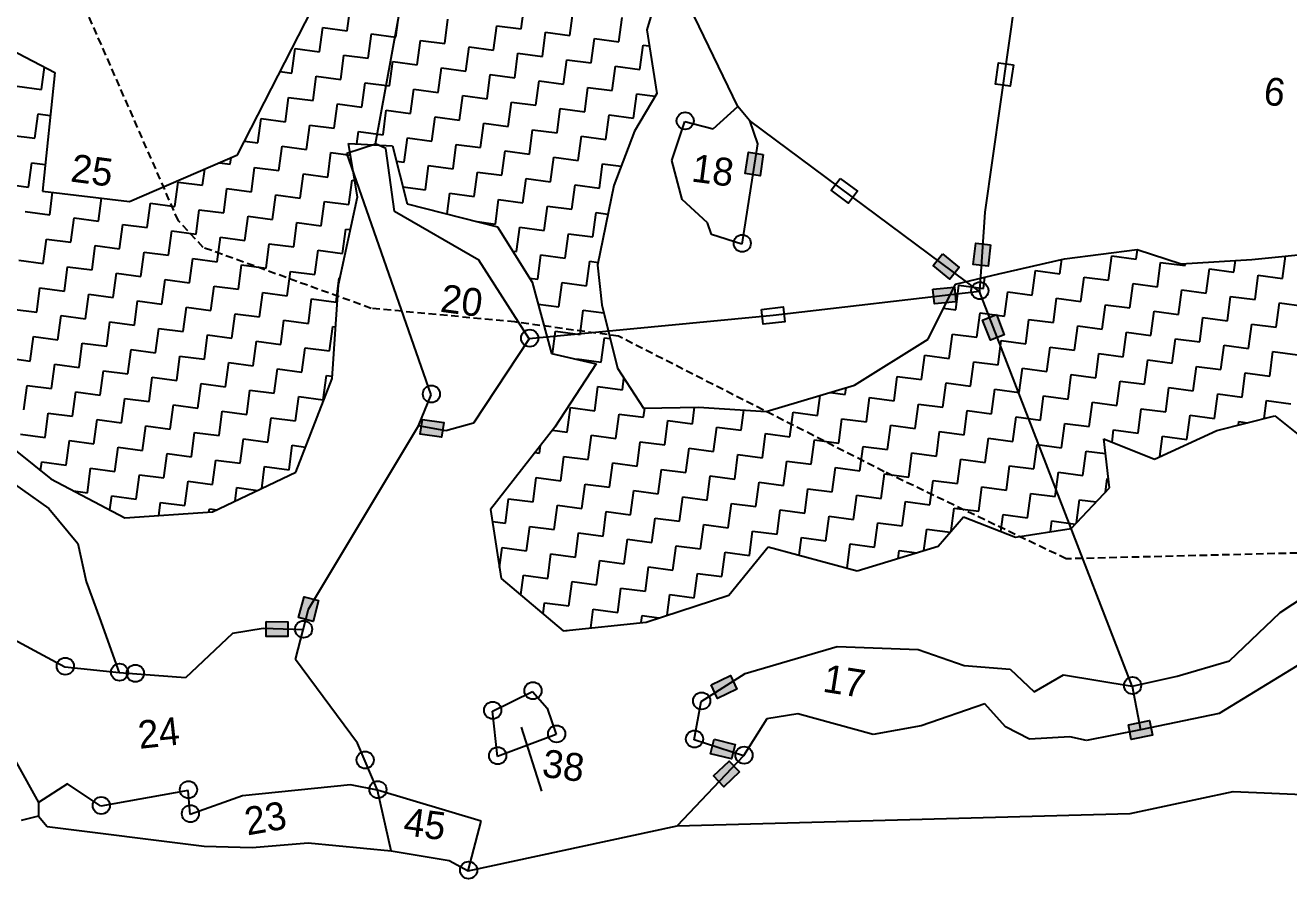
# Model space of a CAD drawing. Header units: metres. Extents: x 291537 to 296393, y 1982960 to 1986703.
# Drawn here: x 294624 to 295462, y 1983872 to 1984439 of the extents above; entities that cross this region are included whole.
import ezdxf

# ---------------------------------------------------------------- set-up
doc = ezdxf.new("R2010")
doc.units = ezdxf.units.M
doc.linetypes.add('DASHED', pattern=[0.75, 0.5, -0.25])
for name, color, linetype in [('LINE_FOOTPATH', 1, 'DASHED'), ('POLY_HATCH', 12, 'Continuous'), ('POLY_PARCEL', 6, 'Continuous'), ('POLY_WATER', 4, 'Continuous'), ('SYM_STONE', 1, 'Continuous'), ('TEXT_PARCEL', 7, 'Continuous')]:
    doc.layers.add(name, color=color, linetype=linetype)
doc.styles.get("Standard").update_dxf_attribs({"font": 'simplex.shx'})
doc.styles.add('TEXT_MAP', font='')
doc.styles.get('TEXT_MAP').set_extended_font_data('Kruti Dev 050')
doc.dimstyles.get("Standard").update_dxf_attribs({"dimtxt": 0.18, "dimasz": 0.18, "dimexe": 0.18, "dimexo": 0.0625, "dimgap": 0.09, "dimtad": 0, "dimtih": 1, "dimtoh": 1, "dimdec": 4, "dimzin": 0, "dimdsep": 46, "dimtxsty": 'Standard', "dimcen": 0.09, "dimadec": 0, "dimazin": 0, "dimtfac": 1, "dimtdec": 4, "dimtofl": 0, "dimtmove": 0, "dimatfit": 3, "dimfxl": 1, "dimtolj": 1, "dimtzin": 0, "dimarcsym": 0})

msp = doc.modelspace()

# ---------------------------------------------------------------- hatches: boundary and pattern name
for points in [[(295101.34, 1984340.11), (295111.14, 1984338.64), (295113.27, 1984352.8), (295103.47, 1984354.27)], [(295252.61, 1984279.81), (295262.45, 1984278.64), (295264.14, 1984292.86), (295254.3, 1984294.03)], [(295236.99, 1984270.04), (295243.28, 1984277.69), (295232.22, 1984286.78), (295225.93, 1984279.13)], [(295241.07, 1984254.94), (295240.15, 1984264.8), (295225.89, 1984263.47), (295226.81, 1984253.61)], [(295263.95, 1984229.55), (295273.18, 1984233.12), (295268.02, 1984246.48), (295258.78, 1984242.91)], [(294899.77, 1984165.04), (294901.24, 1984174.84), (294887.07, 1984176.95), (294885.61, 1984167.16)], [(294804.93, 1984045.3), (294814.51, 1984042.77), (294818.16, 1984056.62), (294808.59, 1984059.15)], [(294797.75, 1984032.72), (294797.77, 1984042.63), (294783.45, 1984042.66), (294783.43, 1984032.76)], [(295095.81, 1983997.84), (295091.56, 1984006.79), (295078.63, 1984000.63), (295082.88, 1983991.69)], [(295371.54, 1983967.23), (295369.64, 1983976.96), (295355.58, 1983974.21), (295357.48, 1983964.49)], [(295092.14, 1983951.49), (295094.53, 1983961.1), (295080.63, 1983964.56), (295078.24, 1983954.94)], [(295080.26, 1983940.19), (295087.07, 1983933), (295097.47, 1983942.85), (295090.65, 1983950.04)]]:
    msp.add_hatch(color=256).paths.add_polyline_path(points)

# ---------------------------------------------------------------- linework, layer by layer
for points in [[(295279.24, 1984412.26), (295277.13, 1984398.09), (295267.33, 1984399.55), (295269.44, 1984413.72)], [(295113.27, 1984352.8), (295111.14, 1984338.64), (295101.34, 1984340.11), (295103.47, 1984354.27)], [(295164.18, 1984336.99), (295175.68, 1984328.47), (295169.78, 1984320.51), (295158.28, 1984329.04)], [(295264.14, 1984292.86), (295262.45, 1984278.64), (295252.61, 1984279.81), (295254.3, 1984294.03)], [(295232.22, 1984286.78), (295243.28, 1984277.69), (295236.99, 1984270.04), (295225.93, 1984279.13)], [(295225.89, 1984263.47), (295240.15, 1984264.8), (295241.07, 1984254.94), (295226.81, 1984253.61)], [(295112.13, 1984249.99), (295126.37, 1984251.59), (295127.47, 1984241.74), (295113.24, 1984240.15)], [(295268.02, 1984246.48), (295273.18, 1984233.12), (295263.95, 1984229.55), (295258.78, 1984242.91)], [(294887.07, 1984176.95), (294901.24, 1984174.84), (294899.77, 1984165.04), (294885.61, 1984167.16)], [(294818.16, 1984056.62), (294814.51, 1984042.77), (294804.93, 1984045.3), (294808.59, 1984059.15)], [(294783.45, 1984042.66), (294797.77, 1984042.63), (294797.75, 1984032.72), (294783.43, 1984032.76)], [(295078.63, 1984000.63), (295091.56, 1984006.79), (295095.81, 1983997.84), (295082.88, 1983991.69)], [(295355.58, 1983974.21), (295369.64, 1983976.96), (295371.54, 1983967.23), (295357.48, 1983964.49)], [(295080.63, 1983964.56), (295094.53, 1983961.1), (295092.14, 1983951.49), (295078.24, 1983954.94)], [(295097.47, 1983942.85), (295087.07, 1983933), (295080.26, 1983940.19), (295090.65, 1983950.04)]]:
    msp.add_lwpolyline(points, close=True)
at = {"layer": 'LINE_FOOTPATH', "ltscale": 10}
for p, q in [((294725.09, 1984308.86), (294647.27, 1984486.76)), ((294741.6, 1984291.08), (294725.09, 1984308.86)), ((294853.01, 1984250.66), (294741.6, 1984291.08)), ((294948.41, 1984241.61), (294853.01, 1984250.66)), ((295017.09, 1984232.2), (294948.41, 1984241.61)), ((295193.5, 1984142.23), (295017.09, 1984232.2)), ((295314.3, 1984084.33), (295193.5, 1984142.23)), ((295535.22, 1984089.87), (295314.3, 1984084.33))]:
    msp.add_line(p, q, dxfattribs=at)
at = {"layer": 'POLY_HATCH'}
for p, q in [((295048.74, 1984477.9), (295035.88, 1984435.62)), ((294764.33, 1984352.49), (294818.67, 1984458.54)), ((294578.29, 1984440.95), (294643.05, 1984407.3)), ((295035.88, 1984435.62), (295042.68, 1984393.31)), ((294643.05, 1984407.3), (294634.91, 1984328.57)), ((295042.68, 1984393.31), (295027.84, 1984368.37)), ((295027.84, 1984368.37), (295014.08, 1984332.19)), ((294843.9, 1984324.81), (294837.9, 1984360.19)), ((294837.9, 1984360.19), (294867.15, 1984358.46)), ((294867.15, 1984358.46), (294877.02, 1984320.01)), ((294692.57, 1984321.7), (294764.33, 1984352.49)), ((295014.08, 1984332.19), (295003.25, 1984279.39)), ((294634.91, 1984328.57), (294692.57, 1984321.7)), ((294831.45, 1984266.26), (294843.9, 1984324.81)), ((294877.02, 1984320.01), (294936.96, 1984304.82)), ((294936.96, 1984304.82), (294959.87, 1984268.05)), ((295313.16, 1984283.65), (295361.39, 1984289.65)), ((295361.39, 1984289.65), (295390.48, 1984280.25)), ((295437.42, 1984283.01), (295494.15, 1984288.74)), ((295269.54, 1984273.62), (295313.16, 1984283.65)), ((295390.48, 1984280.25), (295437.42, 1984283.01)), ((295003.25, 1984279.39), (295006.16, 1984252.96)), ((295240.85, 1984266.74), (295269.54, 1984273.62)), ((294827.07, 1984204.07), (294831.45, 1984266.26)), ((294959.87, 1984268.05), (294972.83, 1984220.65)), ((295222.78, 1984230.28), (295240.85, 1984266.74)), ((295006.16, 1984252.96), (295016.42, 1984211.04)), ((295173.86, 1984199.6), (295222.78, 1984230.28)), ((294972.83, 1984220.65), (295002.26, 1984213.77)), ((295002.26, 1984213.77), (294974.9, 1984171.7)), ((295016.42, 1984211.04), (295033.84, 1984184.4)), ((294803.04, 1984141.92), (294827.07, 1984204.07)), ((295115.17, 1984182.18), (295173.86, 1984199.6)), ((295033.84, 1984184.4), (295070.25, 1984185.13)), ((295070.25, 1984185.13), (295115.17, 1984182.18)), ((294974.9, 1984171.7), (294932.22, 1984117.14)), ((295414.28, 1984169.5), (295452.76, 1984179.35)), ((295452.76, 1984179.35), (295501.81, 1984139.99)), ((294605.34, 1984165.52), (294640.5, 1984137.38)), ((295343.03, 1984131.53), (295339.21, 1984164.06)), ((295339.21, 1984164.06), (295372.9, 1984150.64)), ((295372.9, 1984150.64), (295414.28, 1984169.5)), ((294747.84, 1984115.49), (294803.04, 1984141.92)), ((294640.5, 1984137.38), (294689.65, 1984111.66)), ((295317.67, 1984104.57), (295343.03, 1984131.53)), ((294689.65, 1984111.66), (294747.84, 1984115.49)), ((294932.22, 1984117.14), (294939.4, 1984071.36)), ((295229.37, 1984092.77), (295246.06, 1984112.34)), ((295246.06, 1984112.34), (295280.59, 1984098.8)), ((295280.59, 1984098.8), (295317.67, 1984104.57)), ((295090.48, 1984060.34), (295116.51, 1984092.33)), ((295116.51, 1984092.33), (295175.51, 1984076.41)), ((295175.51, 1984076.41), (295229.37, 1984092.77)), ((294939.4, 1984071.36), (294980.51, 1984036.46)), ((295035.56, 1984042.41), (295090.48, 1984060.34)), ((294980.51, 1984036.46), (295035.56, 1984042.41))]:
    msp.add_line(p, q, dxfattribs=at)
at = {"layer": 'POLY_HATCH', "linetype": 'Continuous'}
for p, q in [((294837.11, 1984435.01), (294839.25, 1984451.2)), ((294952.6, 1984436.21), (294954.74, 1984452.4)), ((294984.99, 1984431.92), (294987.13, 1984448.12)), ((294869.49, 1984430.73), (294871.63, 1984446.92)), ((294901.88, 1984426.44), (294904.02, 1984442.63)), ((295017.37, 1984427.64), (295019.51, 1984443.83)), ((294818.77, 1984420.96), (294820.91, 1984437.15)), ((294820.91, 1984437.15), (294837.11, 1984435.01)), ((294851.16, 1984416.68), (294853.3, 1984432.87)), ((294853.3, 1984432.87), (294869.49, 1984430.73)), ((294934.26, 1984422.16), (294936.41, 1984438.35)), ((294936.41, 1984438.35), (294952.6, 1984436.21)), ((294966.65, 1984417.87), (294968.79, 1984434.06)), ((294968.79, 1984434.06), (294984.99, 1984431.92)), ((294800.43, 1984406.91), (294802.58, 1984423.1)), ((294802.58, 1984423.1), (294818.77, 1984420.96)), ((294883.54, 1984412.39), (294885.68, 1984428.58)), ((294885.68, 1984428.58), (294901.88, 1984426.44)), ((294915.93, 1984408.11), (294918.07, 1984424.3)), ((294918.07, 1984424.3), (294934.26, 1984422.16)), ((294999.04, 1984413.59), (295001.18, 1984429.78)), ((295001.18, 1984429.78), (295017.37, 1984427.64)), ((295031.42, 1984409.3), (295033.57, 1984425.49)), ((295033.57, 1984425.49), (295037.59, 1984424.96)), ((294832.82, 1984402.63), (294834.96, 1984418.82)), ((294834.96, 1984418.82), (294851.16, 1984416.68)), ((294865.21, 1984398.34), (294867.35, 1984414.53)), ((294867.35, 1984414.53), (294883.54, 1984412.39)), ((294948.31, 1984403.82), (294950.46, 1984420.01)), ((294950.46, 1984420.01), (294966.65, 1984417.87)), ((294980.7, 1984399.54), (294982.84, 1984415.73)), ((294982.84, 1984415.73), (294999.04, 1984413.59)), ((294634.22, 1984395.95), (294636.19, 1984410.86)), ((294792.74, 1984407.93), (294800.43, 1984406.91)), ((294897.59, 1984394.06), (294899.74, 1984410.25)), ((294899.74, 1984410.25), (294915.93, 1984408.11)), ((294929.98, 1984389.77), (294932.12, 1984405.96)), ((294932.12, 1984405.96), (294948.31, 1984403.82)), ((295013.09, 1984395.25), (295015.23, 1984411.44)), ((295015.23, 1984411.44), (295031.42, 1984409.3)), ((294618.03, 1984398.09), (294634.22, 1984395.95)), ((294814.48, 1984388.57), (294816.63, 1984404.77)), ((294816.63, 1984404.77), (294832.82, 1984402.63)), ((294846.87, 1984384.29), (294849.01, 1984400.48)), ((294849.01, 1984400.48), (294865.21, 1984398.34)), ((294962.37, 1984385.49), (294964.51, 1984401.68)), ((294964.51, 1984401.68), (294980.7, 1984399.54)), ((294796.15, 1984374.52), (294798.29, 1984390.72)), ((294798.29, 1984390.72), (294814.48, 1984388.57)), ((294879.26, 1984380), (294881.4, 1984396.2)), ((294881.4, 1984396.2), (294897.59, 1984394.06)), ((294911.64, 1984375.72), (294913.79, 1984391.91)), ((294913.79, 1984391.91), (294929.98, 1984389.77)), ((294994.75, 1984381.2), (294996.89, 1984397.39)), ((294996.89, 1984397.39), (295013.09, 1984395.25)), ((295027.14, 1984376.92), (295029.28, 1984393.11)), ((295029.28, 1984393.11), (295041.59, 1984391.48)), ((294828.54, 1984370.24), (294830.68, 1984386.43)), ((294830.68, 1984386.43), (294846.87, 1984384.29)), ((294860.92, 1984365.95), (294863.06, 1984382.15)), ((294863.06, 1984382.15), (294879.26, 1984380)), ((294944.03, 1984371.43), (294946.17, 1984387.63)), ((294946.17, 1984387.63), (294962.37, 1984385.49)), ((294976.42, 1984367.15), (294978.56, 1984383.34)), ((294978.56, 1984383.34), (294994.75, 1984381.2)), ((294629.93, 1984363.56), (294632.08, 1984379.76)), ((294632.08, 1984379.76), (294640.09, 1984378.7)), ((294777.81, 1984360.47), (294779.96, 1984376.67)), ((294779.96, 1984376.67), (294796.15, 1984374.52)), ((294810.2, 1984356.19), (294812.34, 1984372.38)), ((294812.34, 1984372.38), (294828.54, 1984370.24)), ((294893.31, 1984361.67), (294895.45, 1984377.86)), ((294895.45, 1984377.86), (294911.64, 1984375.72)), ((294925.69, 1984357.38), (294927.84, 1984373.58)), ((294927.84, 1984373.58), (294944.03, 1984371.43)), ((295008.8, 1984362.86), (295010.94, 1984379.06)), ((295010.94, 1984379.06), (295027.14, 1984376.92)), ((294613.74, 1984365.71), (294629.93, 1984363.56)), ((294843.64, 1984359.85), (294844.73, 1984368.1)), ((294844.73, 1984368.1), (294860.92, 1984365.95)), ((294958.08, 1984353.1), (294960.22, 1984369.29)), ((294960.22, 1984369.29), (294976.42, 1984367.15)), ((294990.47, 1984348.81), (294992.61, 1984365.01)), ((294992.61, 1984365.01), (295008.8, 1984362.86)), ((294769.02, 1984361.64), (294777.81, 1984360.47)), ((294791.86, 1984342.14), (294794.01, 1984358.33)), ((294794.01, 1984358.33), (294810.2, 1984356.19)), ((294874.97, 1984347.62), (294877.11, 1984363.81)), ((294877.11, 1984363.81), (294893.31, 1984361.67)), ((294907.36, 1984343.33), (294909.5, 1984359.53)), ((294909.5, 1984359.53), (294925.69, 1984357.38)), ((294625.65, 1984331.18), (294627.79, 1984347.37)), ((294627.79, 1984347.37), (294636.73, 1984346.19)), ((294752.38, 1984347.36), (294759.48, 1984346.42)), ((294759.48, 1984346.42), (294760.04, 1984350.65)), ((294824.25, 1984337.85), (294826.39, 1984354.05)), ((294826.39, 1984354.05), (294839.23, 1984352.35)), ((294869.76, 1984348.31), (294874.97, 1984347.62)), ((294939.74, 1984339.05), (294941.89, 1984355.24)), ((294941.89, 1984355.24), (294958.08, 1984353.1)), ((294972.13, 1984334.76), (294974.27, 1984350.96)), ((294974.27, 1984350.96), (294990.47, 1984348.81)), ((294741.14, 1984332.37), (294742.57, 1984343.15)), ((294773.53, 1984328.09), (294775.67, 1984344.28)), ((294775.67, 1984344.28), (294791.86, 1984342.14)), ((294805.91, 1984323.8), (294808.06, 1984340)), ((294808.06, 1984340), (294824.25, 1984337.85)), ((294889.02, 1984329.28), (294891.17, 1984345.48)), ((294891.17, 1984345.48), (294907.36, 1984343.33)), ((294921.41, 1984325), (294923.55, 1984341.19)), ((294923.55, 1984341.19), (294939.74, 1984339.05)), ((295004.52, 1984330.48), (295006.66, 1984346.67)), ((295006.66, 1984346.67), (295018.97, 1984345.04)), ((294609.46, 1984333.32), (294625.65, 1984331.18)), ((294722.81, 1984318.32), (294724.95, 1984334.52)), ((294724.95, 1984334.52), (294741.14, 1984332.37)), ((294838.3, 1984319.52), (294840.44, 1984335.71)), ((294840.44, 1984335.71), (294842.09, 1984335.49)), ((294874.13, 1984331.25), (294889.02, 1984329.28)), ((294953.8, 1984320.71), (294955.94, 1984336.91)), ((294955.94, 1984336.91), (294972.13, 1984334.76)), ((294986.18, 1984316.43), (294988.32, 1984332.62)), ((294988.32, 1984332.62), (295004.52, 1984330.48)), ((294639.7, 1984312.84), (294641.67, 1984327.76)), ((294672.08, 1984308.56), (294674.11, 1984323.9)), ((294755.19, 1984314.04), (294757.34, 1984330.23)), ((294757.34, 1984330.23), (294773.53, 1984328.09)), ((294787.58, 1984309.75), (294789.72, 1984325.95)), ((294789.72, 1984325.95), (294805.91, 1984323.8)), ((294903.39, 1984313.32), (294905.22, 1984327.14)), ((294905.22, 1984327.14), (294921.41, 1984325)), ((294935.46, 1984306.66), (294937.6, 1984322.86)), ((294937.6, 1984322.86), (294953.8, 1984320.71)), ((294623.51, 1984314.98), (294639.7, 1984312.84)), ((294704.47, 1984304.27), (294706.61, 1984320.46)), ((294706.61, 1984320.46), (294722.81, 1984318.32)), ((294736.86, 1984299.99), (294739, 1984316.18)), ((294739, 1984316.18), (294755.19, 1984314.04)), ((294819.97, 1984305.47), (294822.11, 1984321.66)), ((294822.11, 1984321.66), (294838.3, 1984319.52)), ((294967.85, 1984302.38), (294969.99, 1984318.57)), ((294969.99, 1984318.57), (294986.18, 1984316.43)), ((295000.23, 1984298.09), (295002.37, 1984314.29)), ((295002.37, 1984314.29), (295010.19, 1984313.25)), ((294653.75, 1984294.51), (294655.89, 1984310.7)), ((294655.89, 1984310.7), (294672.08, 1984308.56)), ((294686.14, 1984290.22), (294688.28, 1984306.41)), ((294688.28, 1984306.41), (294704.47, 1984304.27)), ((294769.24, 1984295.7), (294771.39, 1984311.89)), ((294771.39, 1984311.89), (294787.58, 1984309.75)), ((294801.63, 1984291.42), (294803.77, 1984307.61)), ((294803.77, 1984307.61), (294819.97, 1984305.47)), ((294923.35, 1984308.26), (294935.46, 1984306.66)), ((294718.52, 1984285.94), (294720.66, 1984302.13)), ((294720.66, 1984302.13), (294736.86, 1984299.99)), ((294750.91, 1984281.65), (294753.05, 1984297.84)), ((294753.05, 1984297.84), (294769.24, 1984295.7)), ((294834.02, 1984287.13), (294836.16, 1984303.32)), ((294836.16, 1984303.32), (294839.24, 1984302.92)), ((294949.51, 1984288.33), (294951.65, 1984304.52)), ((294951.65, 1984304.52), (294967.85, 1984302.38)), ((294981.9, 1984284.04), (294984.04, 1984300.23)), ((294984.04, 1984300.23), (295000.23, 1984298.09)), ((294635.41, 1984280.46), (294637.56, 1984296.65)), ((294637.56, 1984296.65), (294653.75, 1984294.51)), ((294667.8, 1984276.17), (294669.94, 1984292.36)), ((294669.94, 1984292.36), (294686.14, 1984290.22)), ((294783.29, 1984277.37), (294785.44, 1984293.56)), ((294785.44, 1984293.56), (294801.63, 1984291.42)), ((294815.68, 1984273.08), (294817.82, 1984289.27)), ((294817.82, 1984289.27), (294834.02, 1984287.13)), ((294947.04, 1984288.65), (294949.51, 1984288.33)), ((295360.77, 1984283.34), (295361.59, 1984289.58)), ((294619.22, 1984282.6), (294635.41, 1984280.46)), ((294700.19, 1984271.89), (294702.33, 1984288.08)), ((294702.33, 1984288.08), (294718.52, 1984285.94)), ((294732.57, 1984267.6), (294734.71, 1984283.79)), ((294734.71, 1984283.79), (294750.91, 1984281.65)), ((294963.56, 1984269.99), (294965.7, 1984286.18)), ((294965.7, 1984286.18), (294981.9, 1984284.04)), ((294995.95, 1984265.71), (294998.09, 1984281.9)), ((294998.09, 1984281.9), (295003.61, 1984281.17)), ((295310.04, 1984273.58), (295311.32, 1984283.22)), ((295342.43, 1984269.29), (295344.57, 1984285.49)), ((295344.57, 1984285.49), (295360.77, 1984283.34)), ((295374.82, 1984265.01), (295376.96, 1984281.2)), ((295376.96, 1984281.2), (295393.15, 1984279.06)), ((295393.15, 1984279.06), (295393.33, 1984280.42)), ((295425.54, 1984274.77), (295426.54, 1984282.37)), ((295457.92, 1984270.49), (295459.88, 1984285.28)), ((294649.46, 1984262.12), (294651.61, 1984278.31)), ((294651.61, 1984278.31), (294667.8, 1984276.17)), ((294681.85, 1984257.83), (294683.99, 1984274.03)), ((294683.99, 1984274.03), (294700.19, 1984271.89)), ((294764.96, 1984263.32), (294767.1, 1984279.51)), ((294767.1, 1984279.51), (294783.29, 1984277.37)), ((294797.34, 1984259.03), (294799.49, 1984275.22)), ((294799.49, 1984275.22), (294815.68, 1984273.08)), ((295291.71, 1984259.53), (295293.85, 1984275.72)), ((295293.85, 1984275.72), (295310.04, 1984273.58)), ((295407.2, 1984260.72), (295409.34, 1984276.92)), ((295409.34, 1984276.92), (295425.54, 1984274.77)), ((295439.59, 1984256.44), (295441.73, 1984272.63)), ((295441.73, 1984272.63), (295457.92, 1984270.49)), ((294631.13, 1984248.07), (294633.27, 1984264.26)), ((294633.27, 1984264.26), (294649.46, 1984262.12)), ((294714.24, 1984253.55), (294716.38, 1984269.74)), ((294716.38, 1984269.74), (294732.57, 1984267.6)), ((294746.62, 1984249.26), (294748.77, 1984265.46)), ((294748.77, 1984265.46), (294764.96, 1984263.32)), ((294829.73, 1984254.75), (294831.87, 1984270.94)), ((294831.87, 1984270.94), (294832.43, 1984270.86)), ((294958.23, 1984270.7), (294963.56, 1984269.99)), ((294977.61, 1984251.66), (294979.75, 1984267.85)), ((294979.75, 1984267.85), (294995.95, 1984265.71)), ((295240.99, 1984249.76), (295243.13, 1984265.95)), ((295243.13, 1984265.95), (295259.32, 1984263.81)), ((295259.32, 1984263.81), (295260.33, 1984271.41)), ((295324.09, 1984255.24), (295326.24, 1984271.43)), ((295326.24, 1984271.43), (295342.43, 1984269.29)), ((295356.48, 1984250.96), (295358.62, 1984267.15)), ((295358.62, 1984267.15), (295374.82, 1984265.01)), ((294663.51, 1984243.78), (294665.66, 1984259.98)), ((294665.66, 1984259.98), (294681.85, 1984257.83)), ((294695.9, 1984239.5), (294698.04, 1984255.69)), ((294698.04, 1984255.69), (294714.24, 1984253.55)), ((294779.01, 1984244.98), (294781.15, 1984261.17)), ((294781.15, 1984261.17), (294797.34, 1984259.03)), ((294811.4, 1984240.69), (294813.54, 1984256.89)), ((294813.54, 1984256.89), (294829.73, 1984254.75)), ((295273.37, 1984245.48), (295275.52, 1984261.67)), ((295275.52, 1984261.67), (295291.71, 1984259.53)), ((295305.76, 1984241.19), (295307.9, 1984257.38)), ((295307.9, 1984257.38), (295324.09, 1984255.24)), ((295388.87, 1984246.67), (295391.01, 1984262.86)), ((295391.01, 1984262.86), (295407.2, 1984260.72)), ((295421.25, 1984242.39), (295423.4, 1984258.58)), ((295423.4, 1984258.58), (295439.59, 1984256.44)), ((294614.94, 1984250.21), (294631.13, 1984248.07)), ((294728.29, 1984235.21), (294730.43, 1984251.41)), ((294730.43, 1984251.41), (294746.62, 1984249.26)), ((294760.67, 1984230.93), (294762.82, 1984247.12)), ((294762.82, 1984247.12), (294779.01, 1984244.98)), ((294963.86, 1984253.48), (294977.61, 1984251.66)), ((294991.66, 1984233.32), (294993.8, 1984249.51)), ((294993.8, 1984249.51), (295007.45, 1984247.71)), ((295232.96, 1984250.82), (295240.99, 1984249.76)), ((295255.04, 1984231.43), (295257.18, 1984247.62)), ((295257.18, 1984247.62), (295273.37, 1984245.48)), ((295338.14, 1984236.91), (295340.29, 1984253.1)), ((295340.29, 1984253.1), (295356.48, 1984250.96)), ((295370.53, 1984232.62), (295372.67, 1984248.81)), ((295372.67, 1984248.81), (295388.87, 1984246.67)), ((295453.64, 1984238.1), (295455.78, 1984254.29)), ((295455.78, 1984254.29), (295471.97, 1984252.15)), ((294645.18, 1984229.73), (294647.32, 1984245.93)), ((294647.32, 1984245.93), (294663.51, 1984243.78)), ((294677.57, 1984225.45), (294679.71, 1984241.64)), ((294679.71, 1984241.64), (294695.9, 1984239.5)), ((294793.06, 1984226.64), (294795.2, 1984242.84)), ((294795.2, 1984242.84), (294811.4, 1984240.69)), ((294825.45, 1984222.36), (294827.59, 1984238.55)), ((294827.59, 1984238.55), (294829.48, 1984238.3)), ((295287.42, 1984227.14), (295289.57, 1984243.33)), ((295289.57, 1984243.33), (295305.76, 1984241.19)), ((295319.81, 1984222.86), (295321.95, 1984239.05)), ((295321.95, 1984239.05), (295338.14, 1984236.91)), ((295402.92, 1984228.34), (295405.06, 1984244.53)), ((295405.06, 1984244.53), (295421.25, 1984242.39)), ((295435.3, 1984224.05), (295437.45, 1984240.24)), ((295437.45, 1984240.24), (295453.64, 1984238.1)), ((294626.84, 1984215.68), (294628.99, 1984231.88)), ((294628.99, 1984231.88), (294645.18, 1984229.73)), ((294709.95, 1984221.16), (294712.09, 1984237.36)), ((294712.09, 1984237.36), (294728.29, 1984235.21)), ((294742.34, 1984216.88), (294744.48, 1984233.07)), ((294744.48, 1984233.07), (294760.67, 1984230.93)), ((294973.49, 1984220.5), (294975.47, 1984235.46)), ((294975.47, 1984235.46), (294991.66, 1984233.32)), ((295005.71, 1984214.98), (295007.86, 1984231.18)), ((295007.86, 1984231.18), (295011.62, 1984230.68)), ((295236.7, 1984217.38), (295238.84, 1984233.57)), ((295238.84, 1984233.57), (295255.04, 1984231.43)), ((295352.2, 1984218.57), (295354.34, 1984234.76)), ((295354.34, 1984234.76), (295370.53, 1984232.62)), ((295384.58, 1984214.29), (295386.72, 1984230.48)), ((295386.72, 1984230.48), (295402.92, 1984228.34)), ((294659.23, 1984211.4), (294661.37, 1984227.59)), ((294661.37, 1984227.59), (294677.57, 1984225.45)), ((294691.62, 1984207.11), (294693.76, 1984223.31)), ((294693.76, 1984223.31), (294709.95, 1984221.16)), ((294774.72, 1984212.59), (294776.87, 1984228.79)), ((294776.87, 1984228.79), (294793.06, 1984226.64)), ((294807.11, 1984208.31), (294809.25, 1984224.5)), ((294809.25, 1984224.5), (294825.45, 1984222.36)), ((295269.09, 1984213.09), (295271.23, 1984229.28)), ((295271.23, 1984229.28), (295287.42, 1984227.14)), ((295301.47, 1984208.8), (295303.62, 1984225)), ((295303.62, 1984225), (295319.81, 1984222.86)), ((295416.97, 1984210), (295419.11, 1984226.19)), ((295419.11, 1984226.19), (295435.3, 1984224.05)), ((295449.35, 1984205.72), (295451.5, 1984221.91)), ((295451.5, 1984221.91), (295467.69, 1984219.77)), ((294616.26, 1984217.08), (294626.84, 1984215.68)), ((294640.89, 1984197.35), (294643.04, 1984213.54)), ((294643.04, 1984213.54), (294659.23, 1984211.4)), ((294724, 1984202.83), (294726.14, 1984219.02)), ((294726.14, 1984219.02), (294742.34, 1984216.88)), ((294756.39, 1984198.54), (294758.53, 1984214.74)), ((294758.53, 1984214.74), (294774.72, 1984212.59)), ((294989.47, 1984216.76), (294989.52, 1984217.13)), ((294989.52, 1984217.13), (295005.71, 1984214.98)), ((295218.37, 1984203.32), (295220.51, 1984219.52)), ((295220.51, 1984219.52), (295236.7, 1984217.38)), ((295250.75, 1984199.04), (295252.89, 1984215.23)), ((295252.89, 1984215.23), (295269.09, 1984213.09)), ((295333.86, 1984204.52), (295336, 1984220.71)), ((295336, 1984220.71), (295352.2, 1984218.57)), ((295366.25, 1984200.23), (295368.39, 1984216.43)), ((295368.39, 1984216.43), (295384.58, 1984214.29)), ((294673.28, 1984193.06), (294675.42, 1984209.26)), ((294675.42, 1984209.26), (294691.62, 1984207.11)), ((294705.67, 1984188.78), (294707.81, 1984204.97)), ((294707.81, 1984204.97), (294724, 1984202.83)), ((294788.77, 1984194.26), (294790.92, 1984210.45)), ((294790.92, 1984210.45), (294807.11, 1984208.31)), ((294821.16, 1984189.97), (294823.3, 1984206.17)), ((294823.3, 1984206.17), (294827.18, 1984205.65)), ((295200.03, 1984189.27), (295202.17, 1984205.47)), ((295202.17, 1984205.47), (295218.37, 1984203.32)), ((295283.14, 1984194.75), (295285.28, 1984210.95)), ((295285.28, 1984210.95), (295301.47, 1984208.8)), ((295315.52, 1984190.47), (295317.67, 1984206.66)), ((295317.67, 1984206.66), (295333.86, 1984204.52)), ((295398.63, 1984195.95), (295400.77, 1984212.14)), ((295400.77, 1984212.14), (295416.97, 1984210)), ((295431.02, 1984191.66), (295433.16, 1984207.86)), ((295433.16, 1984207.86), (295449.35, 1984205.72)), ((294622.56, 1984183.3), (294624.7, 1984199.49)), ((294624.7, 1984199.49), (294640.89, 1984197.35)), ((294738.05, 1984184.49), (294740.2, 1984200.69)), ((294740.2, 1984200.69), (294756.39, 1984198.54)), ((294770.44, 1984180.21), (294772.58, 1984196.4)), ((294772.58, 1984196.4), (294788.77, 1984194.26)), ((295001.43, 1984182.6), (295003.57, 1984198.79)), ((295003.57, 1984198.79), (295019.76, 1984196.65)), ((295019.76, 1984196.65), (295020.78, 1984204.37)), ((295167.64, 1984193.56), (295168.22, 1984197.93)), ((295232.42, 1984184.99), (295234.56, 1984201.18)), ((295234.56, 1984201.18), (295250.75, 1984199.04)), ((295264.8, 1984180.7), (295266.94, 1984196.9)), ((295266.94, 1984196.9), (295283.14, 1984194.75)), ((295347.91, 1984186.18), (295350.05, 1984202.38)), ((295350.05, 1984202.38), (295366.25, 1984200.23)), ((295380.3, 1984181.9), (295382.44, 1984198.09)), ((295382.44, 1984198.09), (295398.63, 1984195.95)), ((294654.94, 1984179.01), (294657.09, 1984195.2)), ((294657.09, 1984195.2), (294673.28, 1984193.06)), ((294687.33, 1984174.73), (294689.47, 1984190.92)), ((294689.47, 1984190.92), (294705.67, 1984188.78)), ((294802.83, 1984175.92), (294804.97, 1984192.12)), ((294804.97, 1984192.12), (294821.16, 1984189.97)), ((295149.31, 1984179.51), (295151.07, 1984192.84)), ((295157.86, 1984194.85), (295167.64, 1984193.56)), ((295181.69, 1984175.22), (295183.84, 1984191.42)), ((295183.84, 1984191.42), (295200.03, 1984189.27)), ((295297.19, 1984176.42), (295299.33, 1984192.61)), ((295299.33, 1984192.61), (295315.52, 1984190.47)), ((295329.57, 1984172.13), (295331.72, 1984188.33)), ((295331.72, 1984188.33), (295347.91, 1984186.18)), ((295412.68, 1984177.61), (295414.83, 1984193.81)), ((295414.83, 1984193.81), (295431.02, 1984191.66)), ((295445.62, 1984177.53), (295447.21, 1984189.52)), ((295447.21, 1984189.52), (295463.4, 1984187.38)), ((294636.61, 1984164.96), (294638.75, 1984181.15)), ((294638.75, 1984181.15), (294654.94, 1984179.01)), ((294719.72, 1984170.44), (294721.86, 1984186.63)), ((294721.86, 1984186.63), (294738.05, 1984184.49)), ((294752.1, 1984166.16), (294754.25, 1984182.35)), ((294754.25, 1984182.35), (294770.44, 1984180.21)), ((294983.09, 1984168.55), (294985.23, 1984184.74)), ((294985.23, 1984184.74), (295001.43, 1984182.6)), ((295015.48, 1984164.26), (295017.62, 1984180.46)), ((295017.62, 1984180.46), (295033.81, 1984178.31)), ((295033.81, 1984178.31), (295034.62, 1984184.41)), ((295066.2, 1984174.03), (295067.66, 1984185.08)), ((295098.59, 1984169.74), (295100.36, 1984183.15)), ((295130.97, 1984165.46), (295133.11, 1984181.65)), ((295133.11, 1984181.65), (295149.31, 1984179.51)), ((295214.08, 1984170.94), (295216.22, 1984187.13)), ((295216.22, 1984187.13), (295232.42, 1984184.99)), ((295246.47, 1984166.65), (295248.61, 1984182.85)), ((295248.61, 1984182.85), (295264.8, 1984180.7)), ((295361.96, 1984167.85), (295364.1, 1984184.04)), ((295364.1, 1984184.04), (295380.3, 1984181.9)), ((295394.35, 1984163.56), (295396.49, 1984179.76)), ((295396.49, 1984179.76), (295412.68, 1984177.61)), ((294669, 1984160.68), (294671.14, 1984176.87)), ((294671.14, 1984176.87), (294687.33, 1984174.73)), ((294701.38, 1984156.39), (294703.52, 1984172.58)), ((294703.52, 1984172.58), (294719.72, 1984170.44)), ((294784.49, 1984161.87), (294786.63, 1984178.06)), ((294786.63, 1984178.06), (294802.83, 1984175.92)), ((295047.86, 1984159.98), (295050.01, 1984176.17)), ((295050.01, 1984176.17), (295066.2, 1984174.03)), ((295080.25, 1984155.69), (295082.39, 1984171.89)), ((295082.39, 1984171.89), (295098.59, 1984169.74)), ((295163.36, 1984161.17), (295165.5, 1984177.37)), ((295165.5, 1984177.37), (295181.69, 1984175.22)), ((295195.74, 1984156.89), (295197.89, 1984173.08)), ((295197.89, 1984173.08), (295214.08, 1984170.94)), ((295278.85, 1984162.37), (295281, 1984178.56)), ((295281, 1984178.56), (295297.19, 1984176.42)), ((295311.24, 1984158.08), (295313.38, 1984174.28)), ((295313.38, 1984174.28), (295329.57, 1984172.13)), ((295428.57, 1984173.16), (295428.88, 1984175.47)), ((295428.88, 1984175.47), (295434.63, 1984174.71)), ((294620.42, 1984167.1), (294636.61, 1984164.96)), ((294650.66, 1984146.63), (294652.8, 1984162.82)), ((294652.8, 1984162.82), (294669, 1984160.68)), ((294733.77, 1984152.11), (294735.91, 1984168.3)), ((294735.91, 1984168.3), (294752.1, 1984166.16)), ((294766.15, 1984147.82), (294768.3, 1984164.01)), ((294768.3, 1984164.01), (294784.49, 1984161.87)), ((294973.43, 1984169.83), (294983.09, 1984168.55)), ((294997.14, 1984150.21), (294999.29, 1984166.4)), ((294999.29, 1984166.4), (295015.48, 1984164.26)), ((295112.64, 1984151.41), (295114.78, 1984167.6)), ((295114.78, 1984167.6), (295130.97, 1984165.46)), ((295145.02, 1984147.12), (295147.17, 1984163.32)), ((295147.17, 1984163.32), (295163.36, 1984161.17)), ((295228.13, 1984152.6), (295230.27, 1984168.8)), ((295230.27, 1984168.8), (295246.47, 1984166.65)), ((295260.52, 1984148.32), (295262.66, 1984164.51)), ((295262.66, 1984164.51), (295278.85, 1984162.37)), ((295344.69, 1984161.88), (295345.77, 1984169.99)), ((295345.77, 1984169.99), (295361.96, 1984167.85)), ((295376.37, 1984152.22), (295378.15, 1984165.71)), ((295378.15, 1984165.71), (295394.35, 1984163.56)), ((294683.05, 1984142.34), (294685.19, 1984158.53)), ((294685.19, 1984158.53), (294701.38, 1984156.39)), ((294798.54, 1984143.54), (294800.68, 1984159.73)), ((294800.68, 1984159.73), (294809.47, 1984158.57)), ((294961.75, 1984154.89), (294964.76, 1984154.5)), ((294964.76, 1984154.5), (294965.43, 1984159.6)), ((295029.53, 1984145.93), (295031.67, 1984162.12)), ((295031.67, 1984162.12), (295047.86, 1984159.98)), ((295061.91, 1984141.64), (295064.06, 1984157.83)), ((295064.06, 1984157.83), (295080.25, 1984155.69)), ((295177.41, 1984142.84), (295179.55, 1984159.03)), ((295179.55, 1984159.03), (295195.74, 1984156.89)), ((295209.8, 1984138.55), (295211.94, 1984154.75)), ((295211.94, 1984154.75), (295228.13, 1984152.6)), ((295292.9, 1984144.03), (295295.05, 1984160.23)), ((295295.05, 1984160.23), (295311.24, 1984158.08)), ((295325.29, 1984139.75), (295327.43, 1984155.94)), ((295327.43, 1984155.94), (295340.37, 1984154.23)), ((294633.68, 1984142.83), (294634.47, 1984148.77)), ((294634.47, 1984148.77), (294650.66, 1984146.63)), ((294715.43, 1984138.06), (294717.57, 1984154.25)), ((294717.57, 1984154.25), (294733.77, 1984152.11)), ((294747.82, 1984133.77), (294749.96, 1984149.96)), ((294749.96, 1984149.96), (294766.15, 1984147.82)), ((294978.81, 1984136.16), (294980.95, 1984152.35)), ((294980.95, 1984152.35), (294997.14, 1984150.21)), ((295011.19, 1984131.88), (295013.34, 1984148.07)), ((295013.34, 1984148.07), (295029.53, 1984145.93)), ((295094.3, 1984137.36), (295096.44, 1984153.55)), ((295096.44, 1984153.55), (295112.64, 1984151.41)), ((295126.69, 1984133.07), (295128.83, 1984149.26)), ((295128.83, 1984149.26), (295145.02, 1984147.12)), ((295242.18, 1984134.27), (295244.32, 1984150.46)), ((295244.32, 1984150.46), (295260.52, 1984148.32)), ((295274.57, 1984129.98), (295276.71, 1984146.18)), ((295276.71, 1984146.18), (295292.9, 1984144.03)), ((294664.71, 1984128.29), (294666.85, 1984144.48)), ((294666.85, 1984144.48), (294683.05, 1984142.34)), ((294697.1, 1984124), (294699.24, 1984140.2)), ((294699.24, 1984140.2), (294715.43, 1984138.06)), ((294780.42, 1984131.09), (294782.35, 1984145.68)), ((294782.35, 1984145.68), (294798.54, 1984143.54)), ((294960.47, 1984122.11), (294962.61, 1984138.3)), ((294962.61, 1984138.3), (294978.81, 1984136.16)), ((295043.58, 1984127.59), (295045.72, 1984143.78)), ((295045.72, 1984143.78), (295061.91, 1984141.64)), ((295075.97, 1984123.31), (295078.11, 1984139.5)), ((295078.11, 1984139.5), (295094.3, 1984137.36)), ((295159.07, 1984128.79), (295161.22, 1984144.98)), ((295161.22, 1984144.98), (295177.41, 1984142.84)), ((295191.46, 1984124.5), (295193.6, 1984140.69)), ((295193.6, 1984140.69), (295209.8, 1984138.55)), ((295306.95, 1984125.7), (295309.1, 1984141.89)), ((295309.1, 1984141.89), (295325.29, 1984139.75)), ((295340.29, 1984128.63), (295341.48, 1984137.6)), ((295341.48, 1984137.6), (295342.33, 1984137.49)), ((294655.56, 1984129.5), (294664.71, 1984128.29)), ((294729.48, 1984119.72), (294731.63, 1984135.91)), ((294731.63, 1984135.91), (294747.82, 1984133.77)), ((294762.83, 1984122.67), (294764.01, 1984131.63)), ((294764.01, 1984131.63), (294777.74, 1984129.81)), ((294992.86, 1984117.83), (294995, 1984134.02)), ((294995, 1984134.02), (295011.19, 1984131.88)), ((295025.24, 1984113.54), (295027.39, 1984129.73)), ((295027.39, 1984129.73), (295043.58, 1984127.59)), ((295108.35, 1984119.02), (295110.49, 1984135.21)), ((295110.49, 1984135.21), (295126.69, 1984133.07)), ((295140.74, 1984114.74), (295142.88, 1984130.93)), ((295142.88, 1984130.93), (295159.07, 1984128.79)), ((295223.85, 1984120.22), (295225.99, 1984136.41)), ((295225.99, 1984136.41), (295242.18, 1984134.27)), ((295256.23, 1984115.93), (295258.37, 1984132.12)), ((295258.37, 1984132.12), (295274.57, 1984129.98)), ((294679.68, 1984116.88), (294680.9, 1984126.15)), ((294680.9, 1984126.15), (294697.1, 1984124)), ((294712.14, 1984113.14), (294713.29, 1984121.86)), ((294713.29, 1984121.86), (294729.48, 1984119.72)), ((294942.14, 1984108.06), (294944.28, 1984124.25)), ((294944.28, 1984124.25), (294960.47, 1984122.11)), ((295057.63, 1984109.26), (295059.77, 1984125.45)), ((295059.77, 1984125.45), (295075.97, 1984123.31)), ((295090.02, 1984104.97), (295092.16, 1984121.16)), ((295092.16, 1984121.16), (295108.35, 1984119.02)), ((295173.12, 1984110.45), (295175.27, 1984126.64)), ((295175.27, 1984126.64), (295191.46, 1984124.5)), ((295205.51, 1984106.17), (295207.65, 1984122.36)), ((295207.65, 1984122.36), (295223.85, 1984120.22)), ((295288.62, 1984111.65), (295290.76, 1984127.84)), ((295290.76, 1984127.84), (295306.95, 1984125.7)), ((295321.12, 1984108.24), (295323.15, 1984123.55)), ((295323.15, 1984123.55), (295334.15, 1984122.1)), ((294745.38, 1984115.33), (294745.68, 1984117.58)), ((294745.68, 1984117.58), (294750.78, 1984116.9)), ((294974.52, 1984103.77), (294976.66, 1984119.97)), ((294976.66, 1984119.97), (294992.86, 1984117.83)), ((295006.91, 1984099.49), (295009.05, 1984115.68)), ((295009.05, 1984115.68), (295025.24, 1984113.54)), ((295122.4, 1984100.69), (295124.54, 1984116.88)), ((295124.54, 1984116.88), (295140.74, 1984114.74)), ((295154.79, 1984096.4), (295156.93, 1984112.59)), ((295156.93, 1984112.59), (295173.12, 1984110.45)), ((295238.04, 1984102.93), (295240.04, 1984118.07)), ((295240.04, 1984118.07), (295256.23, 1984115.93)), ((295270.94, 1984102.59), (295272.43, 1984113.79)), ((295272.43, 1984113.79), (295288.62, 1984111.65)), ((294933.46, 1984109.21), (294942.14, 1984108.06)), ((294956.19, 1984089.72), (294958.33, 1984105.92)), ((294958.33, 1984105.92), (294974.52, 1984103.77)), ((295039.29, 1984095.2), (295041.44, 1984111.4)), ((295041.44, 1984111.4), (295057.63, 1984109.26)), ((295071.68, 1984090.92), (295073.82, 1984107.11)), ((295073.82, 1984107.11), (295090.02, 1984104.97)), ((295187.17, 1984092.12), (295189.32, 1984108.31)), ((295189.32, 1984108.31), (295205.51, 1984106.17)), ((295219.83, 1984089.87), (295221.7, 1984104.02)), ((295221.7, 1984104.02), (295237.22, 1984101.97)), ((295303.88, 1984102.43), (295304.81, 1984109.5)), ((295304.81, 1984109.5), (295320.37, 1984107.44)), ((294988.57, 1984085.44), (294990.71, 1984101.63)), ((294990.71, 1984101.63), (295006.91, 1984099.49)), ((295020.96, 1984081.15), (295023.1, 1984097.35)), ((295023.1, 1984097.35), (295039.29, 1984095.2)), ((295104.07, 1984086.63), (295106.21, 1984102.83)), ((295106.21, 1984102.83), (295122.4, 1984100.69)), ((295137.04, 1984086.79), (295138.6, 1984098.54)), ((295138.6, 1984098.54), (295154.79, 1984096.4)), ((294938.25, 1984078.7), (294939.99, 1984091.87)), ((294939.99, 1984091.87), (294956.19, 1984089.72)), ((294970.24, 1984071.39), (294972.38, 1984087.58)), ((294972.38, 1984087.58), (294988.57, 1984085.44)), ((295053.34, 1984076.87), (295055.49, 1984093.06)), ((295055.49, 1984093.06), (295071.68, 1984090.92)), ((295085.73, 1984072.58), (295087.87, 1984088.78)), ((295087.87, 1984088.78), (295104.07, 1984086.63)), ((295168.86, 1984078.21), (295170.98, 1984094.26)), ((295170.98, 1984094.26), (295187.17, 1984092.12)), ((295202.67, 1984084.66), (295203.37, 1984089.97)), ((295203.37, 1984089.97), (295215.06, 1984088.43)), ((295002.62, 1984067.1), (295004.77, 1984083.3)), ((295004.77, 1984083.3), (295020.96, 1984081.15)), ((295035.01, 1984062.82), (295037.15, 1984079.01)), ((295037.15, 1984079.01), (295053.34, 1984076.87)), ((294952.31, 1984060.4), (294954.04, 1984073.53)), ((294954.04, 1984073.53), (294970.24, 1984071.39)), ((295067.4, 1984058.53), (295069.54, 1984074.73)), ((295069.54, 1984074.73), (295085.73, 1984072.58)), ((294984.29, 1984053.05), (294986.43, 1984069.25)), ((294986.43, 1984069.25), (295002.62, 1984067.1)), ((295016.67, 1984048.77), (295018.82, 1984064.96)), ((295018.82, 1984064.96), (295035.01, 1984062.82)), ((294967.12, 1984047.83), (294968.09, 1984055.2)), ((294968.09, 1984055.2), (294984.29, 1984053.05)), ((295049.38, 1984046.92), (295051.2, 1984060.68)), ((295051.2, 1984060.68), (295067.4, 1984058.53)), ((294998.83, 1984038.44), (295000.48, 1984050.91)), ((295000.48, 1984050.91), (295016.67, 1984048.77)), ((295032.26, 1984042.06), (295032.87, 1984046.63)), ((295032.87, 1984046.63), (295043.97, 1984045.16)), ((294982.11, 1984036.63), (294982.14, 1984036.86)), ((294982.14, 1984036.86), (294983.07, 1984036.74))]:
    msp.add_line(p, q, dxfattribs=at)
at = {"layer": 'POLY_PARCEL'}
for p, q in [((295096.4, 1984384.59), (294885.66, 1984821.03)), ((295304.02, 1984621.72), (295260.26, 1984314.42)), ((294855.99, 1984359.81), (294882.19, 1984503.94)), ((295079.97, 1984369.93), (295096.4, 1984384.59)), ((295104.22, 1984375.47), (295096.4, 1984384.59)), ((295052.48, 1984348.88), (295061.19, 1984374.68)), ((295061.19, 1984374.68), (295079.97, 1984369.93)), ((295104.22, 1984375.47), (295109.4, 1984359.99)), ((295256.74, 1984261.93), (295104.22, 1984375.47)), ((294836.95, 1984353.61), (294855.99, 1984359.81)), ((294862.85, 1984356.75), (294855.99, 1984359.81)), ((294868.51, 1984315.01), (294862.85, 1984356.75)), ((295109.4, 1984359.99), (295099.07, 1984293.35)), ((294892.79, 1984193.29), (294836.95, 1984353.61)), ((295059.39, 1984323.03), (295052.48, 1984348.88)), ((295076.24, 1984307.45), (295059.39, 1984323.03)), ((294924.49, 1984282.69), (294868.51, 1984315.01)), ((295260.26, 1984314.42), (295256.74, 1984261.93)), ((295079, 1984299.78), (295076.24, 1984307.45)), ((295099.07, 1984293.35), (295079, 1984299.78)), ((294958, 1984230.4), (294924.49, 1984282.69)), ((295256.74, 1984261.93), (295119.8, 1984245.87)), ((295358.1, 1983999.74), (295256.74, 1984261.93)), ((295119.8, 1984245.87), (294958, 1984230.4)), ((294958, 1984230.4), (294921.02, 1984174.48)), ((294884.4, 1984172.59), (294892.79, 1984193.29)), ((294811.55, 1984050.96), (294884.4, 1984172.59)), ((294902.56, 1984169.38), (294884.4, 1984172.59)), ((294921.02, 1984174.48), (294902.56, 1984169.38)), ((294603.18, 1984143.11), (294639.15, 1984117.72)), ((294639.15, 1984117.72), (294658.43, 1984094.52)), ((294658.43, 1984094.52), (294663.85, 1984069.21)), ((295456.36, 1984048.78), (295512.52, 1984086.15)), ((294663.85, 1984069.21), (294672.83, 1984045.12)), ((294649.85, 1984012.54), (294576.93, 1984051.59)), ((294807.95, 1984037.11), (294811.55, 1984050.96)), ((295422.75, 1984016.61), (295456.36, 1984048.78)), ((294672.83, 1984045.12), (294685.83, 1984008.63)), ((294781.4, 1984038), (294761.1, 1984034.73)), ((294807.95, 1984037.11), (294781.4, 1984038)), ((294802.88, 1984017.62), (294807.95, 1984037.11)), ((294761.1, 1984034.73), (294729.74, 1984005.45)), ((295101.2, 1984008.21), (295162.28, 1984026.05)), ((295162.28, 1984026.05), (295215.97, 1984024.18)), ((295215.97, 1984024.18), (295246.65, 1984013.53)), ((294685.83, 1984008.63), (294649.85, 1984012.54)), ((294843.87, 1983961.89), (294802.88, 1984017.62)), ((295246.65, 1984013.53), (295277.05, 1984011.1)), ((295387.95, 1984006.43), (295422.75, 1984016.61)), ((295475.45, 1984018.23), (295415.77, 1983981.78)), ((294729.74, 1984005.45), (294685.83, 1984008.63)), ((295072.11, 1983989.54), (295101.2, 1984008.21)), ((295277.05, 1984011.1), (295293.03, 1983996.02)), ((295293.03, 1983996.02), (295312.51, 1984007.31)), ((295312.51, 1984007.31), (295358.1, 1983999.74)), ((295358.1, 1983999.74), (295387.95, 1984006.43)), ((294933.46, 1983983.3), (294960.19, 1983996.32)), ((294960.19, 1983996.32), (294969.77, 1983985.31)), ((295358.1, 1983999.74), (295363.56, 1983970.72)), ((295067.39, 1983964.24), (295072.11, 1983989.54)), ((295260.25, 1983988.03), (295218.03, 1983973.38)), ((295273.94, 1983972.8), (295260.25, 1983988.03)), ((294936.78, 1983953.17), (294933.46, 1983983.3)), ((294969.77, 1983985.31), (294975.87, 1983967.63)), ((295136.26, 1983981.47), (295115.56, 1983978.07)), ((295186.12, 1983967.82), (295136.26, 1983981.47)), ((295415.77, 1983981.78), (295363.56, 1983970.72)), ((295115.56, 1983978.07), (295100.24, 1983953.48)), ((295218.03, 1983973.38), (295186.12, 1983967.82)), ((295289.92, 1983964.55), (295273.94, 1983972.8)), ((295363.56, 1983970.72), (295327.83, 1983963.85)), ((294857.29, 1983930.66), (294843.87, 1983961.89)), ((294975.87, 1983967.63), (294936.78, 1983953.17)), ((295100.24, 1983953.48), (295067.39, 1983964.24)), ((295316.77, 1983966.23), (295289.92, 1983964.55)), ((295327.83, 1983963.85), (295316.77, 1983966.23)), ((295100.24, 1983953.48), (295056.14, 1983907.13)), ((294651.53, 1983935.04), (294632.33, 1983922.6)), ((294673.73, 1983920.08), (294651.53, 1983935.04)), ((294731.54, 1983930.64), (294673.73, 1983920.08)), ((294732.85, 1983914.69), (294731.54, 1983930.64)), ((294839.23, 1983934.37), (294767.7, 1983926.95)), ((294857.29, 1983930.66), (294839.23, 1983934.37)), ((294866.3, 1983890.51), (294857.29, 1983930.66)), ((294926.13, 1983910.29), (294857.29, 1983930.66)), ((294767.7, 1983926.95), (294732.85, 1983914.69)), ((294917.48, 1983877.16), (294926.13, 1983910.29))]:
    msp.add_line(p, q, dxfattribs=at)
at = {"layer": 'POLY_WATER'}
for p, q in [((294581.85, 1984012.96), (294632.33, 1983922.6)), ((295356.69, 1983915.26), (295425.04, 1983929.99)), ((295425.04, 1983929.99), (295541.2, 1983924.91)), ((294632.33, 1983922.6), (294632.29, 1983913.45)), ((294632.29, 1983913.45), (294620.83, 1983910.69)), ((294632.29, 1983913.45), (294638.05, 1983906.69)), ((295056.14, 1983907.13), (295356.69, 1983915.26)), ((294638.05, 1983906.69), (294742.19, 1983893.49)), ((294917.48, 1983877.16), (295056.14, 1983907.13)), ((294774.14, 1983892.69), (294811.19, 1983895.8)), ((294811.19, 1983895.8), (294866.3, 1983890.51)), ((294742.19, 1983893.49), (294774.14, 1983892.69)), ((294866.3, 1983890.51), (294904.85, 1983884.12)), ((294904.85, 1983884.12), (294917.48, 1983877.16))]:
    msp.add_line(p, q, dxfattribs=at)
at = {"layer": 'SYM_STONE'}
for centre in [(295061.42, 1984375.17), (295099.31, 1984293.84), (295256.98, 1984262.42), (294958.24, 1984230.89), (294893.03, 1984193.78), (294808.19, 1984037.6), (294650.08, 1984013.03), (294686.06, 1984009.12), (294696.56, 1984008.36), (295358.34, 1984000.23), (294960.43, 1983996.81), (295072.34, 1983990.03), (294933.7, 1983983.79), (294976.11, 1983968.12), (295067.63, 1983964.73), (294849.07, 1983950.83), (294937.02, 1983953.66), (295100.48, 1983953.97), (294731.78, 1983931.13), (294857.53, 1983931.14), (294673.97, 1983920.57), (294733.09, 1983915.18), (294917.71, 1983877.65)]:
    msp.add_circle(centre, 5.69, dxfattribs=at)

# ---------------------------------------------------------------- texts
at = {"layer": 'TEXT_PARCEL', "style": 'TEXT_MAP'}
for s, height, rotation, p in [('6', 18.52, 352.46292, (295444.57, 1984386.22)), ('25', 18.521, 352.46292, (294652.97, 1984334.97)), ('18', 18.521, 352.46292, (295064.96, 1984334.99)), ('20', 18.521, 352.46292, (294898.32, 1984248.48)), ('17', 18.521, 351.06672, (295152.06, 1983996.23)), ('24', 18.521, 6.18994, (294699.34, 1983958.17)), ('38', 18.521, 352.46292, (294965.82, 1983939.75)), ('23', 18.521, 10.10146, (294770.88, 1983900.63)), ('45', 18.521, 352.46292, (294873.82, 1983901.02))]:
    msp.add_text(s, height=height, rotation=rotation, dxfattribs=at).set_placement(p)

# ---------------------------------------------------------------- leaders
msp.add_leader([(294966.41, 1983930.21), (294952.88, 1983972.53)], dimstyle='Standard', override={"dimtxt": 2.5, "dimasz": 2.5, "dimexe": 1.25, "dimexo": 0.625, "dimgap": 0.625, "dimtad": 1, "dimtih": 0, "dimtoh": 0, "dimzin": 8, "dimcen": 2.5, "dimtofl": 1})

doc.saveas('drawing.dxf')
